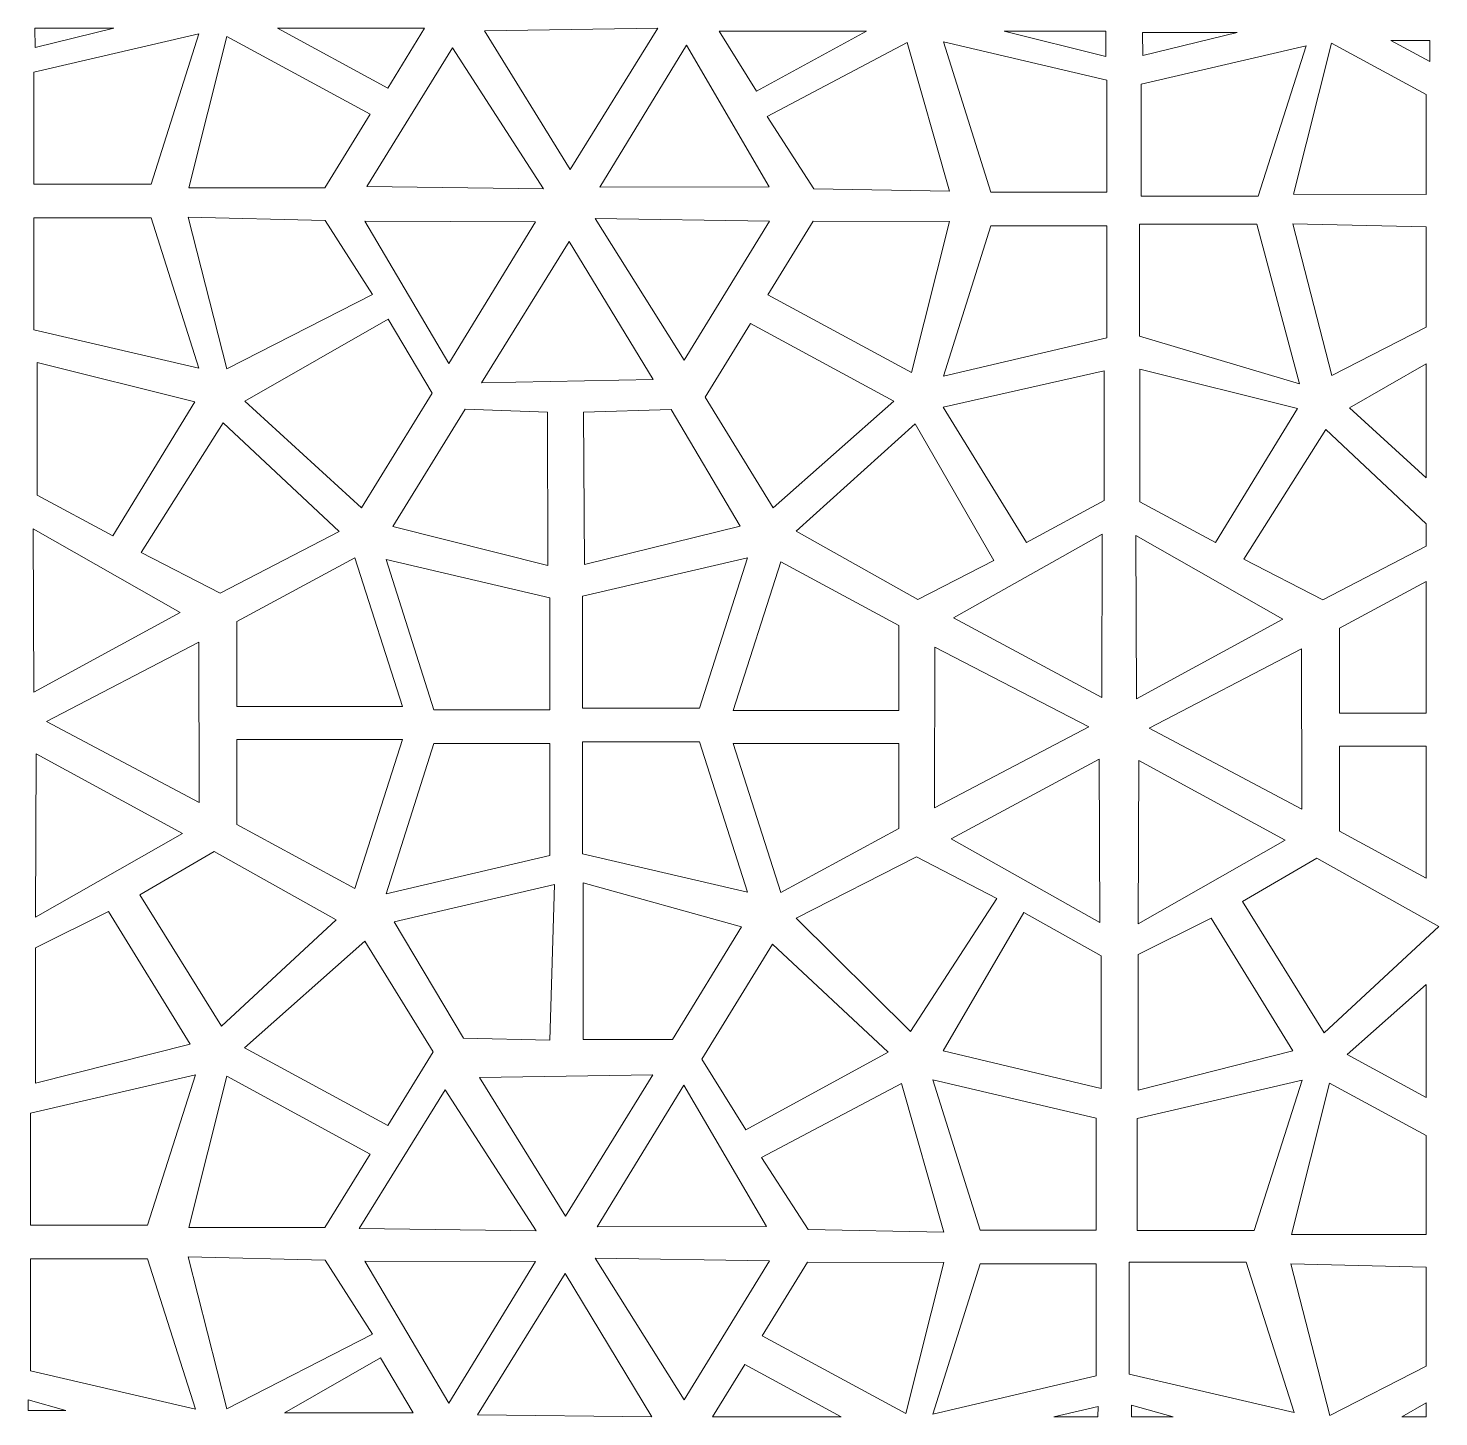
# Model space of a CAD drawing. Header units: millimetres. Extents: x -1200 to 1200, y -590 to 590.
# Drawn here: x 5 to 1200, y -590 to 586 of the extents above; entities that cross this region are included whole.
import ezdxf

# ---------------------------------------------------------------- set-up
doc = ezdxf.new("R2010")
doc.units = ezdxf.units.MM
doc.header["$MEASUREMENT"] = 0
doc.layers.add('Layer 1', color=7, linetype='Continuous')

msp = doc.modelspace()

# ---------------------------------------------------------------- linework, layer by layer
at = {"layer": 'Layer 1', "color": 250, "lineweight": 20}
for points, knots in [([(10.5863, 569.8026), (10.5863, 569.8026), (10.4854, 586.1181), (10.4854, 586.1181), (10.4854, 586.1181), (77.2196, 586.1181), (77.2196, 586.1181), (77.2196, 586.1181), (10.5863, 569.8026), (10.5863, 569.8026)], [0, 0, 0, 0, 0.333333333, 0.333333333, 0.333333333, 0.666666667, 0.666666667, 0.666666667, 1, 1, 1, 1]), ([(340.6415, 586.1181), (340.6415, 586.1181), (309.4718, 535.4598), (309.4718, 535.4598), (309.4718, 535.4598), (215.9688, 586.1181), (215.9688, 586.1181), (215.9688, 586.1181), (340.6415, 586.1181), (340.6415, 586.1181)], [0, 0, 0, 0, 0.333333333, 0.333333333, 0.333333333, 0.666666667, 0.666666667, 0.666666667, 1, 1, 1, 1]), ([(391.3838, 583.8528), (391.3838, 583.8528), (538.2708, 586.1272), (538.2708, 586.1272), (538.2708, 586.1272), (464.0796, 466.3798), (464.0796, 466.3798), (464.0796, 466.3798), (391.3838, 583.8528), (391.3838, 583.8528)], [0, 0, 0, 0, 0.333333333, 0.333333333, 0.333333333, 0.666666667, 0.666666667, 0.666666667, 1, 1, 1, 1]), ([(9.5471, 548.9536), (9.5471, 548.9536), (9.5471, 454.1088), (9.5471, 454.1088), (9.5471, 454.1088), (108.8324, 454.1088), (108.8324, 454.1088), (108.8324, 454.1088), (149.3845, 581.4347), (149.3845, 581.4347), (149.3845, 581.4347), (9.5471, 548.9536), (9.5471, 548.9536)], [0, 0, 0, 0, 0.25, 0.25, 0.25, 0.5, 0.5, 0.5, 0.75, 0.75, 0.75, 1, 1, 1, 1]), ([(140.833, 450.9723), (140.833, 450.9723), (256.1984, 450.8378), (256.1984, 450.8378), (256.1984, 450.8378), (294.5841, 513.2106), (294.5841, 513.2106), (294.5841, 513.2106), (173.0094, 579.0747), (173.0094, 579.0747), (173.0094, 579.0747), (140.833, 450.9723), (140.833, 450.9723)], [0, 0, 0, 0, 0.25, 0.25, 0.25, 0.5, 0.5, 0.5, 0.75, 0.75, 0.75, 1, 1, 1, 1]), ([(714.891, 583.6694), (714.891, 583.6694), (621.8246, 532.8521), (621.8246, 532.8521), (621.8246, 532.8521), (590.0912, 583.6694), (590.0912, 583.6694), (590.0912, 583.6694), (714.891, 583.6694), (714.891, 583.6694)], [0, 0, 0, 0, 0.333333333, 0.333333333, 0.333333333, 0.666666667, 0.666666667, 0.666666667, 1, 1, 1, 1]), ([(630.8159, 511.2847), (630.8159, 511.2847), (670.4003, 450.2203), (670.4003, 450.2203), (670.4003, 450.2203), (785.4889, 447.9825), (785.4889, 447.9825), (785.4889, 447.9825), (749.501, 574.0427), (749.501, 574.0427), (749.501, 574.0427), (630.8159, 511.2847), (630.8159, 511.2847)], [0, 0, 0, 0, 0.25, 0.25, 0.25, 0.5, 0.5, 0.5, 0.75, 0.75, 0.75, 1, 1, 1, 1]), ([(918.6446, 542.2128), (918.6446, 542.2128), (918.6446, 447.3681), (918.6446, 447.3681), (918.6446, 447.3681), (820.3432, 447.3681), (820.3432, 447.3681), (820.3432, 447.3681), (780.1919, 574.6939), (780.1919, 574.6939), (780.1919, 574.6939), (918.6446, 542.2128), (918.6446, 542.2128)], [0, 0, 0, 0, 0.25, 0.25, 0.25, 0.5, 0.5, 0.5, 0.75, 0.75, 0.75, 1, 1, 1, 1]), ([(831.6898, 583.6694), (831.6898, 583.6694), (917.9117, 562.0897), (917.9117, 562.0897), (917.9117, 562.0897), (917.8857, 583.6694), (917.8857, 583.6694), (917.8857, 583.6694), (831.6898, 583.6694), (831.6898, 583.6694)], [0, 0, 0, 0, 0.333333333, 0.333333333, 0.333333333, 0.666666667, 0.666666667, 0.666666667, 1, 1, 1, 1]), ([(949.0359, 562.9915), (949.0359, 562.9915), (948.9153, 582.5964), (948.9153, 582.5964), (948.9153, 582.5964), (1029.1007, 582.5964), (1029.1007, 582.5964), (1029.1007, 582.5964), (949.0359, 562.9915), (949.0359, 562.9915)], [0, 0, 0, 0, 0.333333333, 0.333333333, 0.333333333, 0.666666667, 0.666666667, 0.666666667, 1, 1, 1, 1]), ([(1192.1916, 557.9963), (1192.1916, 557.9963), (1159.2399, 575.8494), (1159.2399, 575.8494), (1159.2399, 575.8494), (1192.1916, 575.8494), (1192.1916, 575.8494), (1192.1916, 575.8494), (1192.1916, 557.9963), (1192.1916, 557.9963)], [0, 0, 0, 0, 0.333333333, 0.333333333, 0.333333333, 0.666666667, 0.666666667, 0.666666667, 1, 1, 1, 1]), ([(291.5576, 452.1095), (291.5576, 452.1095), (441.3961, 450.0093), (441.3961, 450.0093), (441.3961, 450.0093), (364.234, 569.5825), (364.234, 569.5825), (364.234, 569.5825), (291.5576, 452.1095), (291.5576, 452.1095)], [0, 0, 0, 0, 0.333333333, 0.333333333, 0.333333333, 0.666666667, 0.666666667, 0.666666667, 1, 1, 1, 1]), ([(632.4872, 451.8681), (632.4872, 451.8681), (562.4104, 571.6797), (562.4104, 571.6797), (562.4104, 571.6797), (489.0109, 451.5165), (489.0109, 451.5165), (489.0109, 451.5165), (632.4872, 451.8681), (632.4872, 451.8681)], [0, 0, 0, 0, 0.333333333, 0.333333333, 0.333333333, 0.666666667, 0.666666667, 0.666666667, 1, 1, 1, 1]), ([(947.6285, 538.6728), (947.6285, 538.6728), (947.6285, 443.828), (947.6285, 443.828), (947.6285, 443.828), (1046.9139, 443.828), (1046.9139, 443.828), (1046.9139, 443.828), (1087.4659, 571.1538), (1087.4659, 571.1538), (1087.4659, 571.1538), (947.6285, 538.6728), (947.6285, 538.6728)], [0, 0, 0, 0, 0.25, 0.25, 0.25, 0.5, 0.5, 0.5, 0.75, 0.75, 0.75, 1, 1, 1, 1]), ([(1076.8262, 445.4727), (1076.8262, 445.4727), (1189.3118, 445.3413), (1189.3118, 445.3413), (1189.3118, 445.3413), (1189.3118, 530.0672), (1189.3118, 530.0672), (1189.3118, 530.0672), (1109.0026, 573.575), (1109.0026, 573.575), (1109.0026, 573.575), (1076.8262, 445.4727), (1076.8262, 445.4727)], [0, 0, 0, 0, 0.25, 0.25, 0.25, 0.5, 0.5, 0.5, 0.75, 0.75, 0.75, 1, 1, 1, 1]), ([(9.5471, 330.6808), (9.5471, 330.6808), (9.5471, 425.5255), (9.5471, 425.5255), (9.5471, 425.5255), (108.8324, 425.5255), (108.8324, 425.5255), (108.8324, 425.5255), (149.3845, 298.1997), (149.3845, 298.1997), (149.3845, 298.1997), (9.5471, 330.6808), (9.5471, 330.6808)], [0, 0, 0, 0, 0.25, 0.25, 0.25, 0.5, 0.5, 0.5, 0.75, 0.75, 0.75, 1, 1, 1, 1]), ([(173.1821, 297.4874), (173.1821, 297.4874), (296.3953, 360.5083), (296.3953, 360.5083), (296.3953, 360.5083), (256.3449, 423.19), (256.3449, 423.19), (256.3449, 423.19), (140.1717, 426.0269), (140.1717, 426.0269), (140.1717, 426.0269), (173.1821, 297.4874), (173.1821, 297.4874)], [0, 0, 0, 0, 0.25, 0.25, 0.25, 0.5, 0.5, 0.5, 0.75, 0.75, 0.75, 1, 1, 1, 1]), ([(289.8343, 422.5541), (289.8343, 422.5541), (361.188, 302.0547), (361.188, 302.0547), (361.188, 302.0547), (434.5875, 422.2239), (434.5875, 422.2239), (434.5875, 422.2239), (289.8343, 422.5541), (289.8343, 422.5541)], [0, 0, 0, 0, 0.333333333, 0.333333333, 0.333333333, 0.666666667, 0.666666667, 0.666666667, 1, 1, 1, 1]), ([(560.648, 304.9557), (560.648, 304.9557), (485.1212, 424.963), (485.1212, 424.963), (485.1212, 424.963), (632.7347, 422.7466), (632.7347, 422.7466), (632.7347, 422.7466), (560.648, 304.9557), (560.648, 304.9557)], [0, 0, 0, 0, 0.333333333, 0.333333333, 0.333333333, 0.666666667, 0.666666667, 0.666666667, 1, 1, 1, 1]), ([(785.2804, 422.5021), (785.2804, 422.5021), (669.9215, 422.6305), (669.9215, 422.6305), (669.9215, 422.6305), (631.5424, 360.2546), (631.5424, 360.2546), (631.5424, 360.2546), (753.1203, 294.3936), (753.1203, 294.3936), (753.1203, 294.3936), (785.2804, 422.5021), (785.2804, 422.5021)], [0, 0, 0, 0, 0.25, 0.25, 0.25, 0.5, 0.5, 0.5, 0.75, 0.75, 0.75, 1, 1, 1, 1]), ([(918.6446, 323.94), (918.6446, 323.94), (918.6446, 418.7847), (918.6446, 418.7847), (918.6446, 418.7847), (820.3432, 418.7847), (820.3432, 418.7847), (820.3432, 418.7847), (780.1919, 291.4589), (780.1919, 291.4589), (780.1919, 291.4589), (918.6446, 323.94), (918.6446, 323.94)], [0, 0, 0, 0, 0.25, 0.25, 0.25, 0.5, 0.5, 0.5, 0.75, 0.75, 0.75, 1, 1, 1, 1]), ([(946.3353, 325.2393), (946.3353, 325.2393), (946.3353, 420.084), (946.3353, 420.084), (946.3353, 420.084), (1045.6205, 420.084), (1045.6205, 420.084), (1045.6205, 420.084), (1081.9799, 284.8955), (1081.9799, 284.8955), (1081.9799, 284.8955), (946.3353, 325.2393), (946.3353, 325.2393)], [0, 0, 0, 0, 0.25, 0.25, 0.25, 0.5, 0.5, 0.5, 0.75, 0.75, 0.75, 1, 1, 1, 1]), ([(1109.1753, 291.9878), (1109.1753, 291.9878), (1189.3118, 332.9766), (1189.3118, 332.9766), (1189.3118, 332.9766), (1189.3118, 417.7636), (1189.3118, 417.7636), (1189.3118, 417.7636), (1076.1649, 420.5272), (1076.1649, 420.5272), (1076.1649, 420.5272), (1109.1753, 291.9878), (1109.1753, 291.9878)], [0, 0, 0, 0, 0.25, 0.25, 0.25, 0.5, 0.5, 0.5, 0.75, 0.75, 0.75, 1, 1, 1, 1]), ([(534.3745, 288.6892), (534.3745, 288.6892), (388.7743, 285.7392), (388.7743, 285.7392), (388.7743, 285.7392), (462.9688, 405.4805), (462.9688, 405.4805), (462.9688, 405.4805), (534.3745, 288.6892), (534.3745, 288.6892)], [0, 0, 0, 0, 0.333333333, 0.333333333, 0.333333333, 0.666666667, 0.666666667, 0.666666667, 1, 1, 1, 1]), ([(188.3793, 270.1299), (188.3793, 270.1299), (287.0946, 179.7607), (287.0946, 179.7607), (287.0946, 179.7607), (346.9779, 277.0939), (346.9779, 277.0939), (346.9779, 277.0939), (309.7487, 339.6226), (309.7487, 339.6226), (309.7487, 339.6226), (188.3793, 270.1299), (188.3793, 270.1299)], [0, 0, 0, 0, 0.25, 0.25, 0.25, 0.5, 0.5, 0.5, 0.75, 0.75, 0.75, 1, 1, 1, 1]), ([(636.0739, 179.9808), (636.0739, 179.9808), (578.2755, 273.673), (578.2755, 273.673), (578.2755, 273.673), (616.6448, 336.0458), (616.6448, 336.0458), (616.6448, 336.0458), (738.213, 270.188), (738.213, 270.188), (738.213, 270.188), (636.0739, 179.9808), (636.0739, 179.9808)], [0, 0, 0, 0, 0.25, 0.25, 0.25, 0.5, 0.5, 0.5, 0.75, 0.75, 0.75, 1, 1, 1, 1]), ([(12.2217, 190.4939), (12.2217, 190.4939), (12.2217, 302.8862), (12.2217, 302.8862), (12.2217, 302.8862), (145.8596, 269.76), (145.8596, 269.76), (145.8596, 269.76), (76.5192, 156.1848), (76.5192, 156.1848), (76.5192, 156.1848), (12.2217, 190.4939), (12.2217, 190.4939)], [0, 0, 0, 0, 0.25, 0.25, 0.25, 0.5, 0.5, 0.5, 0.75, 0.75, 0.75, 1, 1, 1, 1]), ([(1124.3726, 264.6303), (1124.3726, 264.6303), (1189.3118, 205.18), (1189.3118, 205.18), (1189.3118, 205.18), (1189.3118, 301.8131), (1189.3118, 301.8131), (1189.3118, 301.8131), (1124.3726, 264.6303), (1124.3726, 264.6303)], [0, 0, 0, 0, 0.333333333, 0.333333333, 0.333333333, 0.666666667, 0.666666667, 0.666666667, 1, 1, 1, 1]), ([(850.7148, 150.517), (850.7148, 150.517), (916.2731, 186.0093), (916.2731, 186.0093), (916.2731, 186.0093), (916.2731, 296.0353), (916.2731, 296.0353), (916.2731, 296.0353), (780.1137, 265.2753), (780.1137, 265.2753), (780.1137, 265.2753), (850.7148, 150.517), (850.7148, 150.517)], [0, 0, 0, 0, 0.25, 0.25, 0.25, 0.5, 0.5, 0.5, 0.75, 0.75, 0.75, 1, 1, 1, 1]), ([(946.5307, 184.8262), (946.5307, 184.8262), (946.5307, 297.2184), (946.5307, 297.2184), (946.5307, 297.2184), (1080.1687, 264.0923), (1080.1687, 264.0923), (1080.1687, 264.0923), (1010.8282, 150.517), (1010.8282, 150.517), (1010.8282, 150.517), (946.5307, 184.8262), (946.5307, 184.8262)], [0, 0, 0, 0, 0.25, 0.25, 0.25, 0.5, 0.5, 0.5, 0.75, 0.75, 0.75, 1, 1, 1, 1]), ([(313.759, 163.9466), (313.759, 163.9466), (444.9569, 131.1109), (444.9569, 131.1109), (444.9569, 131.1109), (444.7972, 260.9863), (444.7972, 260.9863), (444.7972, 260.9863), (374.903, 263.3311), (374.903, 263.3311), (374.903, 263.3311), (313.759, 163.9466), (313.759, 163.9466)], [0, 0, 0, 0, 0.25, 0.25, 0.25, 0.5, 0.5, 0.5, 0.75, 0.75, 0.75, 1, 1, 1, 1]), ([(476.081, 132.0127), (476.081, 132.0127), (475.2862, 260.8579), (475.2862, 260.8579), (475.2862, 260.8579), (549.4186, 263.0406), (549.4186, 263.0406), (549.4186, 263.0406), (608.0217, 164.3196), (608.0217, 164.3196), (608.0217, 164.3196), (476.081, 132.0127), (476.081, 132.0127)], [0, 0, 0, 0, 0.25, 0.25, 0.25, 0.5, 0.5, 0.5, 0.75, 0.75, 0.75, 1, 1, 1, 1]), ([(100.4732, 141.9879), (100.4732, 141.9879), (167.2922, 107.6787), (167.2922, 107.6787), (167.2922, 107.6787), (268.1509, 159.734), (268.1509, 159.734), (268.1509, 159.734), (169.8136, 252.0139), (169.8136, 252.0139), (169.8136, 252.0139), (100.4732, 141.9879), (100.4732, 141.9879)], [0, 0, 0, 0, 0.25, 0.25, 0.25, 0.5, 0.5, 0.5, 0.75, 0.75, 0.75, 1, 1, 1, 1]), ([(758.5086, 102.3105), (758.5086, 102.3105), (822.9787, 135.1371), (822.9787, 135.1371), (822.9787, 135.1371), (756.1597, 251.0785), (756.1597, 251.0785), (756.1597, 251.0785), (655.3009, 159.9816), (655.3009, 159.9816), (655.3009, 159.9816), (758.5086, 102.3105), (758.5086, 102.3105)], [0, 0, 0, 0, 0.25, 0.25, 0.25, 0.5, 0.5, 0.5, 0.75, 0.75, 0.75, 1, 1, 1, 1]), ([(1034.7821, 136.3201), (1034.7821, 136.3201), (1101.6011, 102.0109), (1101.6011, 102.0109), (1101.6011, 102.0109), (1189.3118, 147.2797), (1189.3118, 147.2797), (1189.3118, 147.2797), (1189.3118, 166.4045), (1189.3118, 166.4045), (1189.3118, 166.4045), (1104.1226, 246.3461), (1104.1226, 246.3461), (1104.1226, 246.3461), (1034.7821, 136.3201), (1034.7821, 136.3201)], [0, 0, 0, 0, 0.2, 0.2, 0.2, 0.4, 0.4, 0.4, 0.6, 0.6, 0.6, 0.8, 0.8, 0.8, 1, 1, 1, 1]), ([(133.5748, 91.3082), (133.5748, 91.3082), (9.0552, 162.1919), (9.0552, 162.1919), (9.0552, 162.1919), (9.5113, 23.6804), (9.5113, 23.6804), (9.5113, 23.6804), (133.5748, 91.3082), (133.5748, 91.3082)], [0, 0, 0, 0, 0.333333333, 0.333333333, 0.333333333, 0.666666667, 0.666666667, 0.666666667, 1, 1, 1, 1]), ([(788.7597, 86.8235), (788.7597, 86.8235), (914.7582, 157.7102), (914.7582, 157.7102), (914.7582, 157.7102), (914.2957, 19.1957), (914.2957, 19.1957), (914.2957, 19.1957), (788.7597, 86.8235), (788.7597, 86.8235)], [0, 0, 0, 0, 0.333333333, 0.333333333, 0.333333333, 0.666666667, 0.666666667, 0.666666667, 1, 1, 1, 1]), ([(1067.8838, 85.6405), (1067.8838, 85.6405), (943.3642, 156.5241), (943.3642, 156.5241), (943.3642, 156.5241), (943.8203, 18.0126), (943.8203, 18.0126), (943.8203, 18.0126), (1067.8838, 85.6405), (1067.8838, 85.6405)], [0, 0, 0, 0, 0.333333333, 0.333333333, 0.333333333, 0.666666667, 0.666666667, 0.666666667, 1, 1, 1, 1]), ([(281.5532, 137.5735), (281.5532, 137.5735), (181.5739, 83.5556), (181.5739, 83.5556), (181.5739, 83.5556), (181.5739, 11.5316), (181.5739, 11.5316), (181.5739, 11.5316), (321.9489, 11.5316), (321.9489, 11.5316), (321.9489, 11.5316), (281.5532, 137.5735), (281.5532, 137.5735)], [0, 0, 0, 0, 0.25, 0.25, 0.25, 0.5, 0.5, 0.5, 0.75, 0.75, 0.75, 1, 1, 1, 1]), ([(446.602, 103.7474), (446.602, 103.7474), (446.602, 8.9026), (446.602, 8.9026), (446.602, 8.9026), (348.3004, 8.9026), (348.3004, 8.9026), (348.3004, 8.9026), (308.1491, 136.2284), (308.1491, 136.2284), (308.1491, 136.2284), (446.602, 103.7474), (446.602, 103.7474)], [0, 0, 0, 0, 0.25, 0.25, 0.25, 0.5, 0.5, 0.5, 0.75, 0.75, 0.75, 1, 1, 1, 1]), ([(474.2925, 105.0466), (474.2925, 105.0466), (474.2925, 10.2019), (474.2925, 10.2019), (474.2925, 10.2019), (573.5779, 10.2019), (573.5779, 10.2019), (573.5779, 10.2019), (614.1298, 137.5277), (614.1298, 137.5277), (614.1298, 137.5277), (474.2925, 105.0466), (474.2925, 105.0466)], [0, 0, 0, 0, 0.25, 0.25, 0.25, 0.5, 0.5, 0.5, 0.75, 0.75, 0.75, 1, 1, 1, 1]), ([(642.5827, 134.223), (642.5827, 134.223), (742.562, 80.205), (742.562, 80.205), (742.562, 80.205), (742.562, 8.1811), (742.562, 8.1811), (742.562, 8.1811), (602.1872, 8.1811), (602.1872, 8.1811), (602.1872, 8.1811), (642.5827, 134.223), (642.5827, 134.223)], [0, 0, 0, 0, 0.25, 0.25, 0.25, 0.5, 0.5, 0.5, 0.75, 0.75, 0.75, 1, 1, 1, 1]), ([(1189.3118, 117.5621), (1189.3118, 117.5621), (1115.883, 77.8878), (1115.883, 77.8878), (1115.883, 77.8878), (1115.883, 5.8639), (1115.883, 5.8639), (1115.883, 5.8639), (1189.3118, 5.8639), (1189.3118, 5.8639), (1189.3118, 5.8639), (1189.3118, 117.5621), (1189.3118, 117.5621)], [0, 0, 0, 0, 0.25, 0.25, 0.25, 0.5, 0.5, 0.5, 0.75, 0.75, 0.75, 1, 1, 1, 1]), ([(149.6418, -69.6267), (149.6418, -69.6267), (20.2943, -1.1397), (20.2943, -1.1397), (20.2943, -1.1397), (149.2933, 66.2099), (149.2933, 66.2099), (149.2933, 66.2099), (149.6418, -69.6267), (149.6418, -69.6267)], [0, 0, 0, 0, 0.333333333, 0.333333333, 0.333333333, 0.666666667, 0.666666667, 0.666666667, 1, 1, 1, 1]), ([(772.5037, -74.1113), (772.5037, -74.1113), (903.3888, -5.6244), (903.3888, -5.6244), (903.3888, -5.6244), (772.8587, 61.7253), (772.8587, 61.7253), (772.8587, 61.7253), (772.5037, -74.1113), (772.5037, -74.1113)], [0, 0, 0, 0, 0.333333333, 0.333333333, 0.333333333, 0.666666667, 0.666666667, 0.666666667, 1, 1, 1, 1]), ([(1083.9509, -75.2945), (1083.9509, -75.2945), (954.6033, -6.8075), (954.6033, -6.8075), (954.6033, -6.8075), (1083.6023, 60.5421), (1083.6023, 60.5421), (1083.6023, 60.5421), (1083.9509, -75.2945), (1083.9509, -75.2945)], [0, 0, 0, 0, 0.333333333, 0.333333333, 0.333333333, 0.666666667, 0.666666667, 0.666666667, 1, 1, 1, 1]), ([(281.5532, -142.4668), (281.5532, -142.4668), (181.5739, -88.4489), (181.5739, -88.4489), (181.5739, -88.4489), (181.5739, -16.425), (181.5739, -16.425), (181.5739, -16.425), (321.9489, -16.425), (321.9489, -16.425), (321.9489, -16.425), (281.5532, -142.4668), (281.5532, -142.4668)], [0, 0, 0, 0, 0.25, 0.25, 0.25, 0.5, 0.5, 0.5, 0.75, 0.75, 0.75, 1, 1, 1, 1]), ([(446.602, -114.5255), (446.602, -114.5255), (446.602, -19.6808), (446.602, -19.6808), (446.602, -19.6808), (348.3004, -19.6808), (348.3004, -19.6808), (348.3004, -19.6808), (308.1491, -147.0065), (308.1491, -147.0065), (308.1491, -147.0065), (446.602, -114.5255), (446.602, -114.5255)], [0, 0, 0, 0, 0.25, 0.25, 0.25, 0.5, 0.5, 0.5, 0.75, 0.75, 0.75, 1, 1, 1, 1]), ([(474.2925, -113.2262), (474.2925, -113.2262), (474.2925, -18.3815), (474.2925, -18.3815), (474.2925, -18.3815), (573.5779, -18.3815), (573.5779, -18.3815), (573.5779, -18.3815), (614.1298, -145.7073), (614.1298, -145.7073), (614.1298, -145.7073), (474.2925, -113.2262), (474.2925, -113.2262)], [0, 0, 0, 0, 0.25, 0.25, 0.25, 0.5, 0.5, 0.5, 0.75, 0.75, 0.75, 1, 1, 1, 1]), ([(642.5827, -145.8174), (642.5827, -145.8174), (742.562, -91.7994), (742.562, -91.7994), (742.562, -91.7994), (742.562, -19.7755), (742.562, -19.7755), (742.562, -19.7755), (602.1872, -19.7755), (602.1872, -19.7755), (602.1872, -19.7755), (642.5827, -145.8174), (642.5827, -145.8174)], [0, 0, 0, 0, 0.25, 0.25, 0.25, 0.5, 0.5, 0.5, 0.75, 0.75, 0.75, 1, 1, 1, 1]), ([(1189.3118, -133.791), (1189.3118, -133.791), (1115.883, -94.1167), (1115.883, -94.1167), (1115.883, -94.1167), (1115.883, -22.0928), (1115.883, -22.0928), (1115.883, -22.0928), (1189.3118, -22.0928), (1189.3118, -22.0928), (1189.3118, -22.0928), (1189.3118, -133.791), (1189.3118, -133.791)], [0, 0, 0, 0, 0.25, 0.25, 0.25, 0.5, 0.5, 0.5, 0.75, 0.75, 0.75, 1, 1, 1, 1]), ([(135.5522, -96.0304), (135.5522, -96.0304), (11.0327, -166.914), (11.0327, -166.914), (11.0327, -166.914), (11.4888, -28.3994), (11.4888, -28.3994), (11.4888, -28.3994), (135.5522, -96.0304), (135.5522, -96.0304)], [0, 0, 0, 0, 0.333333333, 0.333333333, 0.333333333, 0.666666667, 0.666666667, 0.666666667, 1, 1, 1, 1]), ([(786.7594, -100.515), (786.7594, -100.515), (912.758, -171.3987), (912.758, -171.3987), (912.758, -171.3987), (912.2954, -32.8841), (912.2954, -32.8841), (912.2954, -32.8841), (786.7594, -100.515), (786.7594, -100.515)], [0, 0, 0, 0, 0.333333333, 0.333333333, 0.333333333, 0.666666667, 0.666666667, 0.666666667, 1, 1, 1, 1]), ([(1069.8613, -101.6982), (1069.8613, -101.6982), (945.3416, -172.5818), (945.3416, -172.5818), (945.3416, -172.5818), (945.7977, -34.0672), (945.7977, -34.0672), (945.7977, -34.0672), (1069.8613, -101.6982), (1069.8613, -101.6982)], [0, 0, 0, 0, 0.333333333, 0.333333333, 0.333333333, 0.666666667, 0.666666667, 0.666666667, 1, 1, 1, 1]), ([(168.5528, -259.0746), (168.5528, -259.0746), (99.2124, -147.8656), (99.2124, -147.8656), (99.2124, -147.8656), (162.2492, -111.1903), (162.2492, -111.1903), (162.2492, -111.1903), (265.6066, -169.1946), (265.6066, -169.1946), (265.6066, -169.1946), (168.5528, -259.0746), (168.5528, -259.0746)], [0, 0, 0, 0, 0.25, 0.25, 0.25, 0.5, 0.5, 0.5, 0.75, 0.75, 0.75, 1, 1, 1, 1]), ([(752.3775, -263.5593), (752.3775, -263.5593), (825.5001, -151.1672), (825.5001, -151.1672), (825.5001, -151.1672), (757.4204, -115.6749), (757.4204, -115.6749), (757.4204, -115.6749), (655.3009, -167.7302), (655.3009, -167.7302), (655.3009, -167.7302), (752.3775, -263.5593), (752.3775, -263.5593)], [0, 0, 0, 0, 0.25, 0.25, 0.25, 0.5, 0.5, 0.5, 0.75, 0.75, 0.75, 1, 1, 1, 1]), ([(1102.8619, -264.7424), (1102.8619, -264.7424), (1033.5215, -153.5333), (1033.5215, -153.5333), (1033.5215, -153.5333), (1096.5582, -116.858), (1096.5582, -116.858), (1096.5582, -116.858), (1199.9157, -174.8623), (1199.9157, -174.8623), (1199.9157, -174.8623), (1102.8619, -264.7424), (1102.8619, -264.7424)], [0, 0, 0, 0, 0.25, 0.25, 0.25, 0.5, 0.5, 0.5, 0.75, 0.75, 0.75, 1, 1, 1, 1]), ([(373.4435, -269.2088), (373.4435, -269.2088), (446.7615, -271.0369), (446.7615, -271.0369), (446.7615, -271.0369), (450.6708, -139.2814), (450.6708, -139.2814), (450.6708, -139.2814), (314.7818, -170.8515), (314.7818, -170.8515), (314.7818, -170.8515), (373.4435, -269.2088), (373.4435, -269.2088)], [0, 0, 0, 0, 0.25, 0.25, 0.25, 0.5, 0.5, 0.5, 0.75, 0.75, 0.75, 1, 1, 1, 1]), ([(474.892, -270.3277), (474.892, -270.3277), (550.5816, -270.3521), (550.5816, -270.3521), (550.5816, -270.3521), (609.201, -175.0641), (609.201, -175.0641), (609.201, -175.0641), (474.8984, -137.8171), (474.8984, -137.8171), (474.8984, -137.8171), (474.892, -270.3277), (474.892, -270.3277)], [0, 0, 0, 0, 0.25, 0.25, 0.25, 0.5, 0.5, 0.5, 0.75, 0.75, 0.75, 1, 1, 1, 1]), ([(10.9609, -307.5808), (10.9609, -307.5808), (142.0774, -274.4546), (142.0774, -274.4546), (142.0774, -274.4546), (72.737, -162.0625), (72.737, -162.0625), (72.737, -162.0625), (10.9609, -192.8225), (10.9609, -192.8225), (10.9609, -192.8225), (10.9609, -307.5808), (10.9609, -307.5808)], [0, 0, 0, 0, 0.25, 0.25, 0.25, 0.5, 0.5, 0.5, 0.75, 0.75, 0.75, 1, 1, 1, 1]), ([(780.1137, -280.1224), (780.1137, -280.1224), (913.7516, -312.0654), (913.7516, -312.0654), (913.7516, -312.0654), (913.7516, -199.6733), (913.7516, -199.6733), (913.7516, -199.6733), (848.1934, -162.998), (848.1934, -162.998), (848.1934, -162.998), (780.1137, -280.1224), (780.1137, -280.1224)], [0, 0, 0, 0, 0.25, 0.25, 0.25, 0.5, 0.5, 0.5, 0.75, 0.75, 0.75, 1, 1, 1, 1]), ([(945.27, -313.2485), (945.27, -313.2485), (1076.3864, -280.1224), (1076.3864, -280.1224), (1076.3864, -280.1224), (1007.046, -167.7302), (1007.046, -167.7302), (1007.046, -167.7302), (945.27, -198.4902), (945.27, -198.4902), (945.27, -198.4902), (945.27, -313.2485), (945.27, -313.2485)], [0, 0, 0, 0, 0.25, 0.25, 0.25, 0.5, 0.5, 0.5, 0.75, 0.75, 0.75, 1, 1, 1, 1]), ([(290.0428, -187.1914), (290.0428, -187.1914), (347.8476, -280.8805), (347.8476, -280.8805), (347.8476, -280.8805), (309.4718, -343.2534), (309.4718, -343.2534), (309.4718, -343.2534), (187.9037, -277.3894), (187.9037, -277.3894), (187.9037, -277.3894), (290.0428, -187.1914), (290.0428, -187.1914)], [0, 0, 0, 0, 0.25, 0.25, 0.25, 0.5, 0.5, 0.5, 0.75, 0.75, 0.75, 1, 1, 1, 1]), ([(575.4021, -287.016), (575.4021, -287.016), (635.2855, -189.692), (635.2855, -189.692), (635.2855, -189.692), (733.3688, -281.0701), (733.3688, -281.0701), (733.3688, -281.0701), (612.8007, -346.9035), (612.8007, -346.9035), (612.8007, -346.9035), (575.4021, -287.016), (575.4021, -287.016)], [0, 0, 0, 0, 0.25, 0.25, 0.25, 0.5, 0.5, 0.5, 0.75, 0.75, 0.75, 1, 1, 1, 1]), ([(1189.3118, -319.5582), (1189.3118, -319.5582), (1122.2029, -283.2009), (1122.2029, -283.2009), (1122.2029, -283.2009), (1189.3118, -223.937), (1189.3118, -223.937), (1189.3118, -223.937), (1189.3118, -319.5582), (1189.3118, -319.5582)], [0, 0, 0, 0, 0.333333333, 0.333333333, 0.333333333, 0.666666667, 0.666666667, 0.666666667, 1, 1, 1, 1]), ([(6.5826, -332.9114), (6.5826, -332.9114), (6.5826, -427.7561), (6.5826, -427.7561), (6.5826, -427.7561), (105.8679, -427.7561), (105.8679, -427.7561), (105.8679, -427.7561), (146.42, -300.4303), (146.42, -300.4303), (146.42, -300.4303), (6.5826, -332.9114), (6.5826, -332.9114)], [0, 0, 0, 0, 0.25, 0.25, 0.25, 0.5, 0.5, 0.5, 0.75, 0.75, 0.75, 1, 1, 1, 1]), ([(140.833, -429.7065), (140.833, -429.7065), (256.1984, -429.8411), (256.1984, -429.8411), (256.1984, -429.8411), (294.5841, -367.4682), (294.5841, -367.4682), (294.5841, -367.4682), (173.0094, -301.6042), (173.0094, -301.6042), (173.0094, -301.6042), (140.833, -429.7065), (140.833, -429.7065)], [0, 0, 0, 0, 0.25, 0.25, 0.25, 0.5, 0.5, 0.5, 0.75, 0.75, 0.75, 1, 1, 1, 1]), ([(387.1943, -302.7231), (387.1943, -302.7231), (534.0814, -300.4487), (534.0814, -300.4487), (534.0814, -300.4487), (459.8902, -420.1961), (459.8902, -420.1961), (459.8902, -420.1961), (387.1943, -302.7231), (387.1943, -302.7231)], [0, 0, 0, 0, 0.333333333, 0.333333333, 0.333333333, 0.666666667, 0.666666667, 0.666666667, 1, 1, 1, 1]), ([(630.3924, -428.8108), (630.3924, -428.8108), (560.3157, -308.9992), (560.3157, -308.9992), (560.3157, -308.9992), (486.9162, -429.1624), (486.9162, -429.1624), (486.9162, -429.1624), (630.3924, -428.8108), (630.3924, -428.8108)], [0, 0, 0, 0, 0.333333333, 0.333333333, 0.333333333, 0.666666667, 0.666666667, 0.666666667, 1, 1, 1, 1]), ([(625.9814, -370.4366), (625.9814, -370.4366), (665.566, -431.501), (665.566, -431.501), (665.566, -431.501), (780.6544, -433.7388), (780.6544, -433.7388), (780.6544, -433.7388), (744.6665, -307.6786), (744.6665, -307.6786), (744.6665, -307.6786), (625.9814, -370.4366), (625.9814, -370.4366)], [0, 0, 0, 0, 0.25, 0.25, 0.25, 0.5, 0.5, 0.5, 0.75, 0.75, 0.75, 1, 1, 1, 1]), ([(909.7511, -336.9925), (909.7511, -336.9925), (909.7511, -431.8373), (909.7511, -431.8373), (909.7511, -431.8373), (811.4496, -431.8373), (811.4496, -431.8373), (811.4496, -431.8373), (771.2982, -304.5115), (771.2982, -304.5115), (771.2982, -304.5115), (909.7511, -336.9925), (909.7511, -336.9925)], [0, 0, 0, 0, 0.25, 0.25, 0.25, 0.5, 0.5, 0.5, 0.75, 0.75, 0.75, 1, 1, 1, 1]), ([(944.2308, -337.5062), (944.2308, -337.5062), (944.2308, -432.3509), (944.2308, -432.3509), (944.2308, -432.3509), (1043.5161, -432.3509), (1043.5161, -432.3509), (1043.5161, -432.3509), (1084.0681, -305.025), (1084.0681, -305.025), (1084.0681, -305.025), (944.2308, -337.5062), (944.2308, -337.5062)], [0, 0, 0, 0, 0.25, 0.25, 0.25, 0.5, 0.5, 0.5, 0.75, 0.75, 0.75, 1, 1, 1, 1]), ([(1075.1322, -435.518), (1075.1322, -435.518), (1189.3118, -435.6525), (1189.3118, -435.6525), (1189.3118, -435.6525), (1189.3118, -351.8406), (1189.3118, -351.8406), (1189.3118, -351.8406), (1107.3086, -307.4156), (1107.3086, -307.4156), (1107.3086, -307.4156), (1075.1322, -435.518), (1075.1322, -435.518)], [0, 0, 0, 0, 0.25, 0.25, 0.25, 0.5, 0.5, 0.5, 0.75, 0.75, 0.75, 1, 1, 1, 1]), ([(285.2735, -430.535), (285.2735, -430.535), (435.112, -432.6351), (435.112, -432.6351), (435.112, -432.6351), (357.9498, -313.062), (357.9498, -313.062), (357.9498, -313.062), (285.2735, -430.535), (285.2735, -430.535)], [0, 0, 0, 0, 0.333333333, 0.333333333, 0.333333333, 0.666666667, 0.666666667, 0.666666667, 1, 1, 1, 1]), ([(6.5826, -551.1843), (6.5826, -551.1843), (6.5826, -456.3395), (6.5826, -456.3395), (6.5826, -456.3395), (105.8679, -456.3395), (105.8679, -456.3395), (105.8679, -456.3395), (146.42, -583.6653), (146.42, -583.6653), (146.42, -583.6653), (6.5826, -551.1843), (6.5826, -551.1843)], [0, 0, 0, 0, 0.25, 0.25, 0.25, 0.5, 0.5, 0.5, 0.75, 0.75, 0.75, 1, 1, 1, 1]), ([(173.1821, -583.1915), (173.1821, -583.1915), (296.3953, -520.1705), (296.3953, -520.1705), (296.3953, -520.1705), (256.3449, -457.4889), (256.3449, -457.4889), (256.3449, -457.4889), (140.1717, -454.652), (140.1717, -454.652), (140.1717, -454.652), (173.1821, -583.1915), (173.1821, -583.1915)], [0, 0, 0, 0, 0.25, 0.25, 0.25, 0.5, 0.5, 0.5, 0.75, 0.75, 0.75, 1, 1, 1, 1]), ([(289.8343, -458.1248), (289.8343, -458.1248), (361.188, -578.6242), (361.188, -578.6242), (361.188, -578.6242), (434.5875, -458.455), (434.5875, -458.455), (434.5875, -458.455), (289.8343, -458.1248), (289.8343, -458.1248)], [0, 0, 0, 0, 0.333333333, 0.333333333, 0.333333333, 0.666666667, 0.666666667, 0.666666667, 1, 1, 1, 1]), ([(560.648, -575.7231), (560.648, -575.7231), (485.1212, -455.7158), (485.1212, -455.7158), (485.1212, -455.7158), (632.7347, -457.9322), (632.7347, -457.9322), (632.7347, -457.9322), (560.648, -575.7231), (560.648, -575.7231)], [0, 0, 0, 0, 0.333333333, 0.333333333, 0.333333333, 0.666666667, 0.666666667, 0.666666667, 1, 1, 1, 1]), ([(780.446, -459.2192), (780.446, -459.2192), (665.087, -459.0908), (665.087, -459.0908), (665.087, -459.0908), (626.7079, -521.4667), (626.7079, -521.4667), (626.7079, -521.4667), (748.2858, -587.3277), (748.2858, -587.3277), (748.2858, -587.3277), (780.446, -459.2192), (780.446, -459.2192)], [0, 0, 0, 0, 0.25, 0.25, 0.25, 0.5, 0.5, 0.5, 0.75, 0.75, 0.75, 1, 1, 1, 1]), ([(909.7511, -555.2653), (909.7511, -555.2653), (909.7511, -460.4207), (909.7511, -460.4207), (909.7511, -460.4207), (811.4496, -460.4207), (811.4496, -460.4207), (811.4496, -460.4207), (771.2982, -587.7464), (771.2982, -587.7464), (771.2982, -587.7464), (909.7511, -555.2653), (909.7511, -555.2653)], [0, 0, 0, 0, 0.25, 0.25, 0.25, 0.5, 0.5, 0.5, 0.75, 0.75, 0.75, 1, 1, 1, 1]), ([(937.4416, -553.9662), (937.4416, -553.9662), (937.4416, -459.1214), (937.4416, -459.1214), (937.4416, -459.1214), (1036.727, -459.1214), (1036.727, -459.1214), (1036.727, -459.1214), (1077.279, -586.4472), (1077.279, -586.4472), (1077.279, -586.4472), (937.4416, -553.9662), (937.4416, -553.9662)], [0, 0, 0, 0, 0.25, 0.25, 0.25, 0.5, 0.5, 0.5, 0.75, 0.75, 0.75, 1, 1, 1, 1]), ([(1107.4813, -589.0029), (1107.4813, -589.0029), (1189.3118, -547.1489), (1189.3118, -547.1489), (1189.3118, -547.1489), (1189.3118, -463.2667), (1189.3118, -463.2667), (1189.3118, -463.2667), (1074.4709, -460.4634), (1074.4709, -460.4634), (1074.4709, -460.4634), (1107.4813, -589.0029), (1107.4813, -589.0029)], [0, 0, 0, 0, 0.25, 0.25, 0.25, 0.5, 0.5, 0.5, 0.75, 0.75, 0.75, 1, 1, 1, 1]), ([(533.1496, -590.027), (533.1496, -590.027), (385.4546, -588.2967), (385.4546, -588.2967), (385.4546, -588.2967), (459.6524, -468.5524), (459.6524, -468.5524), (459.6524, -468.5524), (533.1496, -590.027), (533.1496, -590.027)], [0, 0, 0, 0, 0.333333333, 0.333333333, 0.333333333, 0.666666667, 0.666666667, 0.666666667, 1, 1, 1, 1]), ([(330.9955, -586.8171), (330.9955, -586.8171), (303.2495, -540.2155), (303.2495, -540.2155), (303.2495, -540.2155), (221.8588, -586.8171), (221.8588, -586.8171), (221.8588, -586.8171), (330.9955, -586.8171), (330.9955, -586.8171)], [0, 0, 0, 0, 0.333333333, 0.333333333, 0.333333333, 0.666666667, 0.666666667, 0.666666667, 1, 1, 1, 1]), ([(584.5271, -590.027), (584.5271, -590.027), (611.8104, -545.6755), (611.8104, -545.6755), (611.8104, -545.6755), (693.68, -590.027), (693.68, -590.027), (693.68, -590.027), (584.5271, -590.027), (584.5271, -590.027)], [0, 0, 0, 0, 0.333333333, 0.333333333, 0.333333333, 0.666666667, 0.666666667, 0.666666667, 1, 1, 1, 1]), ([(36.596, -584.6069), (36.596, -584.6069), (4.7615, -575.7782), (4.7615, -575.7782), (4.7615, -575.7782), (4.7615, -584.6069), (4.7615, -584.6069), (4.7615, -584.6069), (36.596, -584.6069), (36.596, -584.6069)], [0, 0, 0, 0, 0.333333333, 0.333333333, 0.333333333, 0.666666667, 0.666666667, 0.666666667, 1, 1, 1, 1]), ([(911.0705, -590.027), (911.0705, -590.027), (911.3312, -581.29), (911.3312, -581.29), (911.3312, -581.29), (873.7241, -590.027), (873.7241, -590.027), (873.7241, -590.027), (911.0705, -590.027), (911.0705, -590.027)], [0, 0, 0, 0, 0.333333333, 0.333333333, 0.333333333, 0.666666667, 0.666666667, 0.666666667, 1, 1, 1, 1]), ([(974.9673, -590.027), (974.9673, -590.027), (939.6406, -580.2291), (939.6406, -580.2291), (939.6406, -580.2291), (939.6406, -590.027), (939.6406, -590.027), (939.6406, -590.027), (974.9673, -590.027), (974.9673, -590.027)], [0, 0, 0, 0, 0.333333333, 0.333333333, 0.333333333, 0.666666667, 0.666666667, 0.666666667, 1, 1, 1, 1]), ([(1189.3118, -590.027), (1189.3118, -590.027), (1189.3118, -578.2085), (1189.3118, -578.2085), (1189.3118, -578.2085), (1168.671, -590.027), (1168.671, -590.027), (1168.671, -590.027), (1189.3118, -590.027), (1189.3118, -590.027)], [0, 0, 0, 0, 0.333333333, 0.333333333, 0.333333333, 0.666666667, 0.666666667, 0.666666667, 1, 1, 1, 1])]:
    msp.add_open_spline(points, degree=3, knots=knots, dxfattribs=at)

doc.saveas('drawing.dxf')
